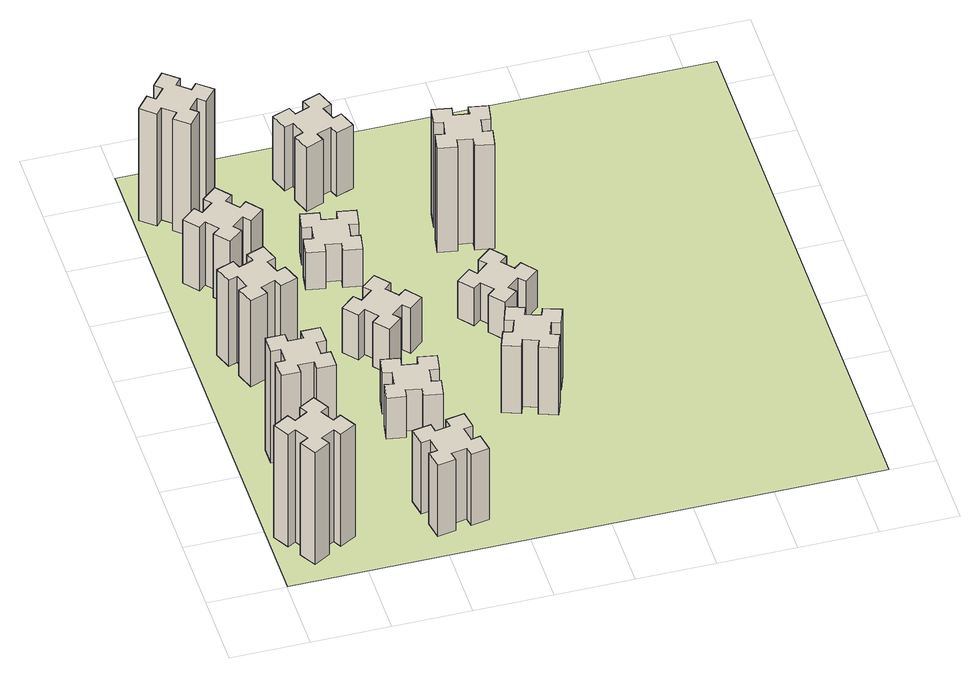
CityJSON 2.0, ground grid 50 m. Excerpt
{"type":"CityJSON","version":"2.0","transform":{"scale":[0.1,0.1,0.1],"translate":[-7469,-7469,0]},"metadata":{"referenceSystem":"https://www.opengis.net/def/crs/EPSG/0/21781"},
"CityObjects":{
"building1":{"type":"Building","attributes":{"class":"1000","function":"1000","usage":"1000","yearOfConstruction":2016,"roofType":"1000","measuredHeight":90,"storeysAboveGround":30,"storeysBelowGround":0},"geometry":[{"type":"Solid","lod":"1","boundaries":[[[[0,1,2,3,4,5,6,7,8,9,10,11,12,13,14,15,16,17,18,19]],[[17,16,20,21]],[[16,15,22,20]],[[15,14,23,22]],[[14,13,24,23]],[[13,12,25,24]],[[12,11,26,25]],[[11,10,27,26]],[[10,9,28,27]],[[9,8,29,28]],[[8,7,30,29]],[[7,6,31,30]],[[6,5,32,31]],[[5,4,33,32]],[[4,3,34,33]],[[3,2,35,34]],[[2,1,36,35]],[[1,0,37,36]],[[0,19,38,37]],[[19,18,39,38]],[[18,17,21,39]],[[24,25,26,27,28,29,30,31,32,33,34,35,36,37,38,39,21,20,22,23]]]]}]},
"building2":{"type":"Building","attributes":{"class":"1000","function":"1000","usage":"1000","yearOfConstruction":2016,"roofType":"1000","measuredHeight":90,"storeysAboveGround":30,"storeysBelowGround":0},"geometry":[{"type":"Solid","lod":"1","boundaries":[[[[40,41,42,43,44,45,46,47,48,49,50,51,52,53,54,55,56,57,58,59]],[[57,56,60,61]],[[56,55,62,60]],[[55,54,63,62]],[[54,53,64,63]],[[53,52,65,64]],[[52,51,66,65]],[[51,50,67,66]],[[50,49,68,67]],[[49,48,69,68]],[[48,47,70,69]],[[47,46,71,70]],[[46,45,72,71]],[[45,44,73,72]],[[44,43,74,73]],[[43,42,75,74]],[[42,41,76,75]],[[41,40,77,76]],[[40,59,78,77]],[[59,58,79,78]],[[58,57,61,79]],[[64,65,66,67,68,69,70,71,72,73,74,75,76,77,78,79,61,60,62,63]]]]}]},
"building3":{"type":"Building","attributes":{"class":"1000","function":"1000","usage":"1000","yearOfConstruction":2016,"roofType":"1000","measuredHeight":69,"storeysAboveGround":30,"storeysBelowGround":0},"geometry":[{"type":"Solid","lod":"1","boundaries":[[[[80,81,82,83,84,85,86,87,88,89,90,91,92,93,94,95,96,97,98,99]],[[97,96,100,101]],[[96,95,102,100]],[[95,94,103,102]],[[94,93,104,103]],[[93,92,105,104]],[[92,91,106,105]],[[91,90,107,106]],[[90,89,108,107]],[[89,88,109,108]],[[88,87,110,109]],[[87,86,111,110]],[[86,85,112,111]],[[85,84,113,112]],[[84,83,114,113]],[[83,82,115,114]],[[82,81,116,115]],[[81,80,117,116]],[[80,99,118,117]],[[99,98,119,118]],[[98,97,101,119]],[[104,105,106,107,108,109,110,111,112,113,114,115,116,117,118,119,101,100,102,103]]]]}]},
"building4":{"type":"Building","attributes":{"class":"1000","function":"1000","usage":"1000","yearOfConstruction":2016,"roofType":"1000","measuredHeight":51,"storeysAboveGround":30,"storeysBelowGround":0},"geometry":[{"type":"Solid","lod":"1","boundaries":[[[[120,121,122,123,124,125,126,127,128,129,130,131,132,133,134,135,136,137,138,139]],[[137,136,140,141]],[[136,135,142,140]],[[135,134,143,142]],[[134,133,144,143]],[[133,132,145,144]],[[132,131,146,145]],[[131,130,147,146]],[[130,129,148,147]],[[129,128,149,148]],[[128,127,150,149]],[[127,126,151,150]],[[126,125,152,151]],[[125,124,153,152]],[[124,123,154,153]],[[123,122,155,154]],[[122,121,156,155]],[[121,120,157,156]],[[120,139,158,157]],[[139,138,159,158]],[[138,137,141,159]],[[144,145,146,147,148,149,150,151,152,153,154,155,156,157,158,159,141,140,142,143]]]]}]},
"building5":{"type":"Building","attributes":{"class":"1000","function":"1000","usage":"1000","yearOfConstruction":2016,"roofType":"1000","measuredHeight":57,"storeysAboveGround":30,"storeysBelowGround":0},"geometry":[{"type":"Solid","lod":"1","boundaries":[[[[160,161,162,163,164,165,166,167,168,169,170,171,172,173,174,175,176,177,178,179]],[[177,176,180,181]],[[176,175,182,180]],[[175,174,183,182]],[[174,173,184,183]],[[173,172,185,184]],[[172,171,186,185]],[[171,170,187,186]],[[170,169,188,187]],[[169,168,189,188]],[[168,167,190,189]],[[167,166,191,190]],[[166,165,192,191]],[[165,164,193,192]],[[164,163,194,193]],[[163,162,195,194]],[[162,161,196,195]],[[161,160,197,196]],[[160,179,198,197]],[[179,178,199,198]],[[178,177,181,199]],[[184,185,186,187,188,189,190,191,192,193,194,195,196,197,198,199,181,180,182,183]]]]}]},
"building6":{"type":"Building","attributes":{"class":"1000","function":"1000","usage":"1000","yearOfConstruction":2016,"roofType":"1000","measuredHeight":90,"storeysAboveGround":30,"storeysBelowGround":0},"geometry":[{"type":"Solid","lod":"1","boundaries":[[[[200,201,202,203,204,205,206,207,208,209,210,211,212,213,214,215,216,217,218,219]],[[217,216,220,221]],[[216,215,222,220]],[[215,214,223,222]],[[214,213,224,223]],[[213,212,225,224]],[[212,211,226,225]],[[211,210,227,226]],[[210,209,228,227]],[[209,208,229,228]],[[208,207,230,229]],[[207,206,231,230]],[[206,205,232,231]],[[205,204,233,232]],[[204,203,234,233]],[[203,202,235,234]],[[202,201,236,235]],[[201,200,237,236]],[[200,219,238,237]],[[219,218,239,238]],[[218,217,221,239]],[[224,225,226,227,228,229,230,231,232,233,234,235,236,237,238,239,221,220,222,223]]]]}]},
"building7":{"type":"Building","attributes":{"class":"1000","function":"1000","usage":"1000","yearOfConstruction":2016,"roofType":"1000","measuredHeight":33,"storeysAboveGround":30,"storeysBelowGround":0},"geometry":[{"type":"Solid","lod":"1","boundaries":[[[[240,241,242,243,244,245,246,247,248,249,250,251,252,253,254,255,256,257,258,259]],[[257,256,260,261]],[[256,255,262,260]],[[255,254,263,262]],[[254,253,264,263]],[[253,252,265,264]],[[252,251,266,265]],[[251,250,267,266]],[[250,249,268,267]],[[249,248,269,268]],[[248,247,270,269]],[[247,246,271,270]],[[246,245,272,271]],[[245,244,273,272]],[[244,243,274,273]],[[243,242,275,274]],[[242,241,276,275]],[[241,240,277,276]],[[240,259,278,277]],[[259,258,279,278]],[[258,257,261,279]],[[264,265,266,267,268,269,270,271,272,273,274,275,276,277,278,279,261,260,262,263]]]]}]},
"building8":{"type":"Building","attributes":{"class":"1000","function":"1000","usage":"1000","yearOfConstruction":2016,"roofType":"1000","measuredHeight":36,"storeysAboveGround":30,"storeysBelowGround":0},"geometry":[{"type":"Solid","lod":"1","boundaries":[[[[280,281,282,283,284,285,286,287,288,289,290,291,292,293,294,295,296,297,298,299]],[[297,296,300,301]],[[296,295,302,300]],[[295,294,303,302]],[[294,293,304,303]],[[293,292,305,304]],[[292,291,306,305]],[[291,290,307,306]],[[290,289,308,307]],[[289,288,309,308]],[[288,287,310,309]],[[287,286,311,310]],[[286,285,312,311]],[[285,284,313,312]],[[284,283,314,313]],[[283,282,315,314]],[[282,281,316,315]],[[281,280,317,316]],[[280,299,318,317]],[[299,298,319,318]],[[298,297,301,319]],[[304,305,306,307,308,309,310,311,312,313,314,315,316,317,318,319,301,300,302,303]]]]}]},
"building9":{"type":"Building","attributes":{"class":"1000","function":"1000","usage":"1000","yearOfConstruction":2016,"roofType":"1000","measuredHeight":30,"storeysAboveGround":30,"storeysBelowGround":0},"geometry":[{"type":"Solid","lod":"1","boundaries":[[[[320,321,322,323,324,325,326,327,328,329,330,331,332,333,334,335,336,337,338,339]],[[337,336,340,341]],[[336,335,342,340]],[[335,334,343,342]],[[334,333,344,343]],[[333,332,345,344]],[[332,331,346,345]],[[331,330,347,346]],[[330,329,348,347]],[[329,328,349,348]],[[328,327,350,349]],[[327,326,351,350]],[[326,325,352,351]],[[325,324,353,352]],[[324,323,354,353]],[[323,322,355,354]],[[322,321,356,355]],[[321,320,357,356]],[[320,339,358,357]],[[339,338,359,358]],[[338,337,341,359]],[[344,345,346,347,348,349,350,351,352,353,354,355,356,357,358,359,341,340,342,343]]]]}]},
"building10":{"type":"Building","attributes":{"class":"1000","function":"1000","usage":"1000","yearOfConstruction":2016,"roofType":"1000","measuredHeight":51,"storeysAboveGround":30,"storeysBelowGround":0},"geometry":[{"type":"Solid","lod":"1","boundaries":[[[[360,361,362,363,364,365,366,367,368,369,370,371,372,373,374,375,376,377,378,379]],[[377,376,380,381]],[[376,375,382,380]],[[375,374,383,382]],[[374,373,384,383]],[[373,372,385,384]],[[372,371,386,385]],[[371,370,387,386]],[[370,369,388,387]],[[369,368,389,388]],[[368,367,390,389]],[[367,366,391,390]],[[366,365,392,391]],[[365,364,393,392]],[[364,363,394,393]],[[363,362,395,394]],[[362,361,396,395]],[[361,360,397,396]],[[360,379,398,397]],[[379,378,399,398]],[[378,377,381,399]],[[384,385,386,387,388,389,390,391,392,393,394,395,396,397,398,399,381,380,382,383]]]]}]},
"building11":{"type":"Building","attributes":{"class":"1000","function":"1000","usage":"1000","yearOfConstruction":2016,"roofType":"1000","measuredHeight":54,"storeysAboveGround":30,"storeysBelowGround":0},"geometry":[{"type":"Solid","lod":"1","boundaries":[[[[400,401,402,403,404,405,406,407,408,409,410,411,412,413,414,415,416,417,418,419]],[[417,416,420,421]],[[416,415,422,420]],[[415,414,423,422]],[[414,413,424,423]],[[413,412,425,424]],[[412,411,426,425]],[[411,410,427,426]],[[410,409,428,427]],[[409,408,429,428]],[[408,407,430,429]],[[407,406,431,430]],[[406,405,432,431]],[[405,404,433,432]],[[404,403,434,433]],[[403,402,435,434]],[[402,401,436,435]],[[401,400,437,436]],[[400,419,438,437]],[[419,418,439,438]],[[418,417,421,439]],[[424,425,426,427,428,429,430,431,432,433,434,435,436,437,438,439,421,420,422,423]]]]}]},
"building12":{"type":"Building","attributes":{"class":"1000","function":"1000","usage":"1000","yearOfConstruction":2016,"roofType":"1000","measuredHeight":30,"storeysAboveGround":30,"storeysBelowGround":0},"geometry":[{"type":"Solid","lod":"1","boundaries":[[[[440,441,442,443,444,445,446,447,448,449,450,451,452,453,454,455,456,457,458,459]],[[457,456,460,461]],[[456,455,462,460]],[[455,454,463,462]],[[454,453,464,463]],[[453,452,465,464]],[[452,451,466,465]],[[451,450,467,466]],[[450,449,468,467]],[[449,448,469,468]],[[448,447,470,469]],[[447,446,471,470]],[[446,445,472,471]],[[445,444,473,472]],[[444,443,474,473]],[[443,442,475,474]],[[442,441,476,475]],[[441,440,477,476]],[[440,459,478,477]],[[459,458,479,478]],[[458,457,461,479]],[[464,465,466,467,468,469,470,471,472,473,474,475,476,477,478,479,461,460,462,463]]]]}]},
"building13":{"type":"Building","attributes":{"class":"1000","function":"1000","usage":"1000","yearOfConstruction":2016,"roofType":"1000","measuredHeight":84,"storeysAboveGround":30,"storeysBelowGround":0},"geometry":[{"type":"Solid","lod":"1","boundaries":[[[[480,481,482,483,484,485,486,487,488,489,490,491,492,493,494,495,496,497,498,499]],[[497,496,500,501]],[[496,495,502,500]],[[495,494,503,502]],[[494,493,504,503]],[[493,492,505,504]],[[492,491,506,505]],[[491,490,507,506]],[[490,489,508,507]],[[489,488,509,508]],[[488,487,510,509]],[[487,486,511,510]],[[486,485,512,511]],[[485,484,513,512]],[[484,483,514,513]],[[483,482,515,514]],[[482,481,516,515]],[[481,480,517,516]],[[480,499,518,517]],[[499,498,519,518]],[[498,497,501,519]],[[504,505,506,507,508,509,510,511,512,513,514,515,516,517,518,519,501,500,502,503]]]]}]},
"landuse1":{"type":"LandUse","attributes":{"name":"plot1","function":"1010"},"geometry":[{"type":"MultiSurface","lod":"1","boundaries":[[[520,521,522,523]]]}]}
},
"vertices":[
[155,364,0],[205,277,0],[153,247,0],[213,143,0],[317,203,0],[287,255,0],[374,305,0],[404,253,0],[508,313,0],[448,417,0],[396,387,0],[346,474,0],[398,504,0],[338,608,0],[234,548,0],[264,496,0],[177,446,0],[147,498,0],[43,438,0],[103,334,0],[177,446,900],[147,498,900],[264,496,900],[234,548,900],[338,608,900],[398,504,900],[346,474,900],[396,387,900],[448,417,900],[508,313,900],[404,253,900],[374,305,900],[287,255,900],[317,203,900],[213,143,900],[153,247,900],[205,277,900],[155,364,900],[103,334,900],[43,438,900],
[265,1065,0],[265,965,0],[205,965,0],[205,845,0],[325,845,0],[325,905,0],[425,905,0],[425,845,0],[545,845,0],[545,965,0],[485,965,0],[485,1065,0],[545,1065,0],[545,1185,0],[425,1185,0],[425,1125,0],[325,1125,0],[325,1185,0],[205,1185,0],[205,1065,0],[325,1125,900],[325,1185,900],[425,1125,900],[425,1185,900],[545,1185,900],[545,1065,900],[485,1065,900],[485,965,900],[545,965,900],[545,845,900],[425,845,900],[425,905,900],[325,905,900],[325,845,900],[205,845,900],[205,965,900],[265,965,900],[265,1065,900],[205,1065,900],[205,1185,900],
[366,1835,0],[460,1869,0],[480,1813,0],[593,1854,0],[552,1967,0],[496,1946,0],[462,2040,0],[518,2060,0],[477,2173,0],[364,2132,0],[385,2076,0],[291,2042,0],[270,2098,0],[157,2057,0],[199,1944,0],[255,1965,0],[289,1871,0],[233,1850,0],[274,1737,0],[387,1779,0],[289,1871,690],[233,1850,690],[255,1965,690],[199,1944,690],[157,2057,690],[270,2098,690],[291,2042,690],[385,2076,690],[364,2132,690],[477,2173,690],[518,2060,690],[462,2040,690],[496,1946,690],[552,1967,690],[593,1854,690],[480,1813,690],[460,1869,690],[366,1835,690],[387,1779,690],[274,1737,690],
[343,2812,0],[266,2747,0],[228,2793,0],[136,2716,0],[213,2624,0],[259,2663,0],[323,2586,0],[277,2548,0],[354,2456,0],[446,2533,0],[408,2579,0],[484,2643,0],[523,2597,0],[615,2674,0],[538,2766,0],[492,2728,0],[427,2804,0],[473,2843,0],[396,2935,0],[304,2858,0],[427,2804,510],[473,2843,510],[492,2728,510],[538,2766,510],[615,2674,510],[523,2597,510],[484,2643,510],[408,2579,510],[446,2533,510],[354,2456,510],[277,2548,510],[323,2586,510],[259,2663,510],[213,2624,510],[136,2716,510],[228,2793,510],[266,2747,510],[343,2812,510],[304,2858,510],[396,2935,510],
[1085,258,0],[1184,276,0],[1194,217,0],[1312,237,0],[1291,356,0],[1232,345,0],[1215,444,0],[1274,454,0],[1253,572,0],[1135,551,0],[1145,492,0],[1047,475,0],[1037,534,0],[918,513,0],[939,395,0],[998,405,0],[1016,307,0],[957,297,0],[977,178,0],[1096,199,0],[1016,307,570],[957,297,570],[998,405,570],[939,395,570],[918,513,570],[1037,534,570],[1047,475,570],[1145,492,570],[1135,551,570],[1253,572,570],[1274,454,570],[1215,444,570],[1232,345,570],[1291,356,570],[1312,237,570],[1194,217,570],[1184,276,570],[1085,258,570],[1096,199,570],[977,178,570],
[384,3387,0],[308,3452,0],[346,3498,0],[254,3575,0],[177,3483,0],[223,3444,0],[159,3368,0],[113,3406,0],[36,3314,0],[128,3237,0],[166,3283,0],[243,3219,0],[204,3173,0],[296,3096,0],[373,3188,0],[327,3226,0],[392,3303,0],[438,3264,0],[515,3356,0],[423,3433,0],[392,3303,900],[438,3264,900],[327,3226,900],[373,3188,900],[296,3096,900],[204,3173,900],[243,3219,900],[166,3283,900],[128,3237,900],[36,3314,900],[113,3406,900],[159,3368,900],[223,3444,900],[177,3483,900],[254,3575,900],[346,3498,900],[308,3452,900],[384,3387,900],[423,3433,900],[515,3356,900],
[1215,1147,0],[1232,1245,0],[1291,1235,0],[1312,1353,0],[1194,1374,0],[1184,1315,0],[1085,1332,0],[1096,1391,0],[977,1412,0],[957,1294,0],[1016,1284,0],[998,1185,0],[939,1196,0],[918,1077,0],[1037,1057,0],[1047,1116,0],[1145,1098,0],[1135,1039,0],[1253,1018,0],[1274,1137,0],[1145,1098,330],[1135,1039,330],[1047,1116,330],[1037,1057,330],[918,1077,330],[939,1196,330],[998,1185,330],[1016,1284,330],[957,1294,330],[977,1412,330],[1096,1391,330],[1085,1332,330],[1184,1315,330],[1194,1374,330],[1312,1353,330],[1291,1235,330],[1232,1245,330],[1215,1147,330],[1274,1137,330],[1253,1018,330],
[1083,1972,0],[1006,1907,0],[968,1953,0],[876,1876,0],[953,1784,0],[999,1823,0],[1063,1746,0],[1017,1708,0],[1094,1616,0],[1186,1693,0],[1148,1739,0],[1224,1803,0],[1263,1757,0],[1355,1834,0],[1278,1926,0],[1232,1888,0],[1167,1964,0],[1213,2003,0],[1136,2095,0],[1044,2018,0],[1167,1964,360],[1213,2003,360],[1232,1888,360],[1278,1926,360],[1355,1834,360],[1263,1757,360],[1224,1803,360],[1148,1739,360],[1186,1693,360],[1094,1616,360],[1017,1708,360],[1063,1746,360],[999,1823,360],[953,1784,360],[876,1876,360],[968,1953,360],[1006,1907,360],[1083,1972,360],[1044,2018,360],[1136,2095,360],
[1115,2527,0],[1132,2625,0],[1191,2615,0],[1212,2733,0],[1094,2754,0],[1084,2695,0],[985,2712,0],[996,2771,0],[877,2792,0],[857,2674,0],[916,2664,0],[898,2565,0],[839,2576,0],[818,2457,0],[937,2437,0],[947,2496,0],[1045,2478,0],[1035,2419,0],[1153,2398,0],[1174,2517,0],[1045,2478,300],[1035,2419,300],[947,2496,300],[937,2437,300],[818,2457,300],[839,2576,300],[898,2565,300],[916,2664,300],[857,2674,300],[877,2792,300],[996,2771,300],[985,2712,300],[1084,2695,300],[1094,2754,300],[1212,2733,300],[1191,2615,300],[1132,2625,300],[1115,2527,300],[1174,2517,300],[1153,2398,300],
[1125,3456,0],[1031,3422,0],[1010,3478,0],[897,3437,0],[939,3324,0],[995,3345,0],[1029,3251,0],[973,3230,0],[1014,3117,0],[1127,3159,0],[1106,3215,0],[1200,3249,0],[1220,3193,0],[1333,3234,0],[1292,3347,0],[1236,3326,0],[1202,3420,0],[1258,3440,0],[1217,3553,0],[1104,3512,0],[1202,3420,510],[1258,3440,510],[1236,3326,510],[1292,3347,510],[1333,3234,510],[1220,3193,510],[1200,3249,510],[1106,3215,510],[1127,3159,510],[1014,3117,510],[973,3230,510],[1029,3251,510],[995,3345,510],[939,3324,510],[897,3437,510],[1010,3478,510],[1031,3422,510],[1125,3456,510],[1104,3512,510],[1217,3553,510],
[1769,1300,0],[1735,1206,0],[1679,1227,0],[1637,1114,0],[1750,1073,0],[1771,1129,0],[1865,1095,0],[1844,1039,0],[1957,997,0],[1998,1110,0],[1942,1131,0],[1976,1225,0],[2032,1204,0],[2073,1317,0],[1960,1358,0],[1940,1302,0],[1846,1336,0],[1867,1392,0],[1754,1433,0],[1713,1320,0],[1846,1336,540],[1867,1392,540],[1940,1302,540],[1960,1358,540],[2073,1317,540],[2032,1204,540],[1976,1225,540],[1942,1131,540],[1998,1110,540],[1957,997,540],[1844,1039,540],[1865,1095,540],[1771,1129,540],[1750,1073,540],[1637,1114,540],[1679,1227,540],[1735,1206,540],[1769,1300,540],[1713,1320,540],[1754,1433,540],
[1739,1923,0],[1803,1846,0],[1757,1808,0],[1834,1716,0],[1926,1793,0],[1888,1839,0],[1964,1903,0],[2003,1857,0],[2095,1934,0],[2018,2026,0],[1972,1988,0],[1907,2064,0],[1953,2103,0],[1876,2195,0],[1784,2118,0],[1823,2072,0],[1746,2007,0],[1708,2053,0],[1616,1976,0],[1693,1884,0],[1746,2007,300],[1708,2053,300],[1823,2072,300],[1784,2118,300],[1876,2195,300],[1953,2103,300],[1907,2064,300],[1972,1988,300],[2018,2026,300],[2095,1934,300],[2003,1857,300],[1964,1903,300],[1888,1839,300],[1926,1793,300],[1834,1716,300],[1757,1808,300],[1803,1846,300],[1739,1923,300],[1693,1884,300],[1616,1976,300],
[1756,2764,0],[1738,2665,0],[1679,2676,0],[1658,2557,0],[1777,2537,0],[1787,2596,0],[1885,2578,0],[1875,2519,0],[1993,2498,0],[2014,2617,0],[1955,2627,0],[1972,2725,0],[2031,2715,0],[2052,2833,0],[1934,2854,0],[1924,2795,0],[1825,2812,0],[1836,2871,0],[1717,2892,0],[1697,2774,0],[1825,2812,840],[1836,2871,840],[1924,2795,840],[1934,2854,840],[2052,2833,840],[2031,2715,840],[1972,2725,840],[1955,2627,840],[2014,2617,840],[1993,2498,840],[1875,2519,840],[1885,2578,840],[1787,2596,840],[1777,2537,840],[1658,2557,840],[1679,2676,840],[1738,2665,840],[1756,2764,840],[1697,2774,840],[1717,2892,840],
[5,3705,0],[3705,3705,0],[3705,5,0],[5,5,0]
]}
